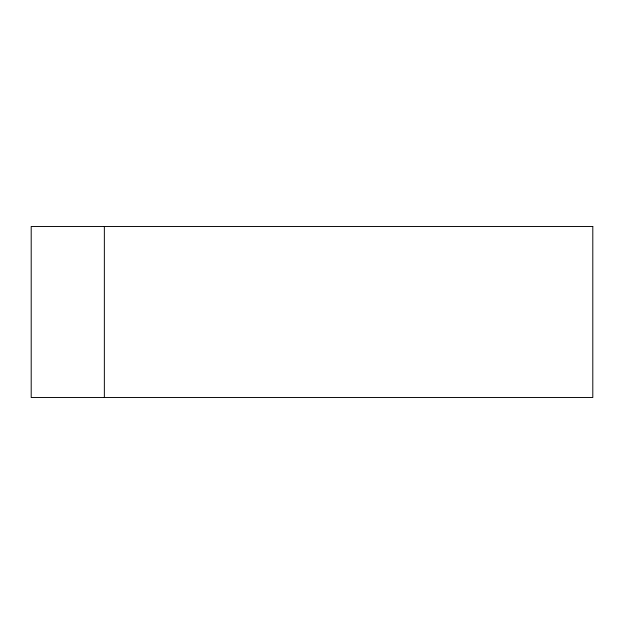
<?xml version="1.0" encoding="UTF-8"?>
<svg xmlns="http://www.w3.org/2000/svg" width="624" height="624" viewBox="0 0 624 624"><rect width="100%" height="100%" fill="white"/><g stroke="black" fill="none" stroke-linecap="round" stroke-linejoin="round"><path stroke-width="0.94" d="M104.356 226.473L104.356 397.527M592.8 226.473L31.2 226.473L31.2 397.527L592.8 397.527L592.8 226.473"/></g></svg>
